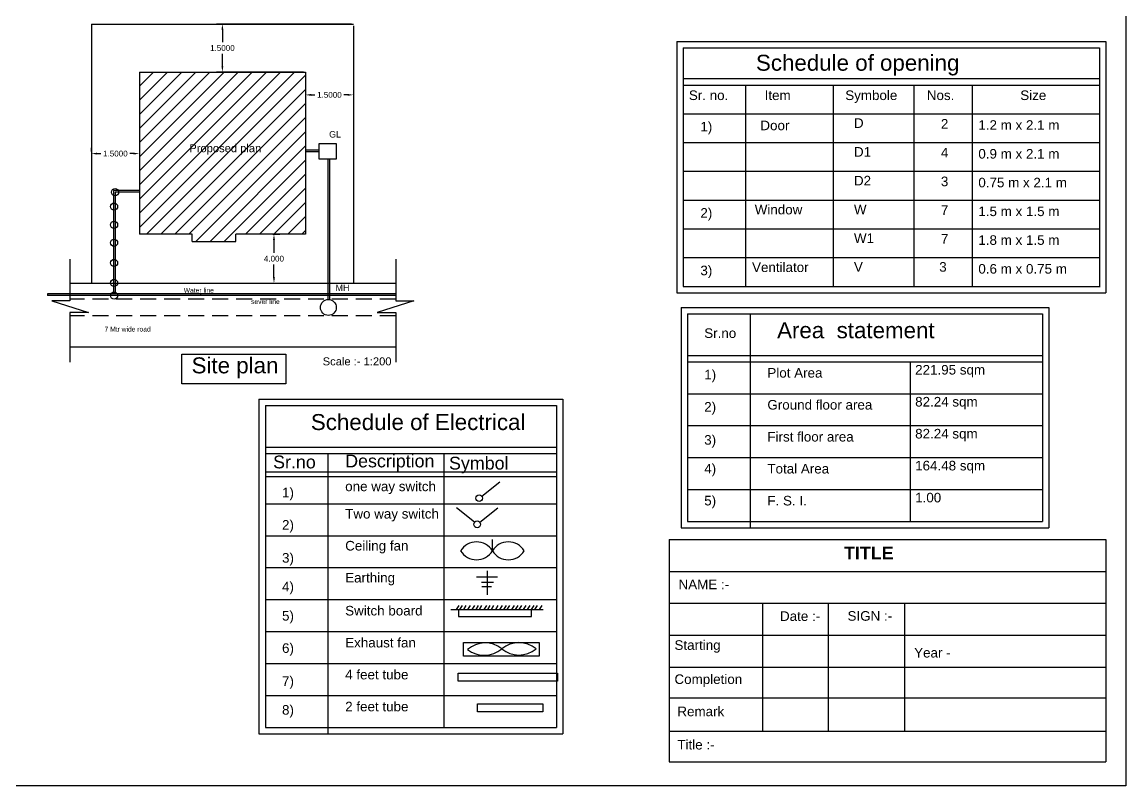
# Model space of a CAD drawing. Header units: inches. Extents: x 13 to 70.9, y 5.3 to 44.5.
# Drawn here: x 36.31 to 70.86, y 5.3 to 29.2 of the extents above; entities that cross this region are included whole.
import ezdxf

# ---------------------------------------------------------------- set-up
doc = ezdxf.new("R2010")
doc.units = ezdxf.units.IN
doc.header["$MEASUREMENT"] = 0
doc.linetypes.add('DASHED', pattern=[0.75, 0.5, -0.25])
doc.styles.get("Standard").update_dxf_attribs({"font": 'arial.ttf'})
doc.dimstyles.get("Standard").update_dxf_attribs({"dimtxt": 0.18, "dimasz": 0.18, "dimexe": 0.18, "dimexo": 0.0625, "dimgap": 0.09, "dimtad": 0, "dimtih": 1, "dimtoh": 1, "dimdec": 4, "dimzin": 0, "dimdsep": 46, "dimtxsty": 'Standard', "dimcen": 0.09, "dimadec": 0, "dimazin": 0, "dimtfac": 1, "dimtdec": 4, "dimtofl": 0, "dimtmove": 0, "dimatfit": 3, "dimfxl": 1, "dimtolj": 1, "dimtzin": 0, "dimarcsym": 0})

# ---------------------------------------------------------------- blocks, each defined once
blk = doc.blocks.new('*D2')
at = {"color": 0, "lineweight": -2, "transparency": 16777216}
for p, q in [((46.676, 29.074), (46.676, 26.741)), ((45.176, 27.574), (45.176, 26.741)), ((45.356, 26.921), (45.471, 26.921)), ((46.496, 26.921), (46.381, 26.921))]:
    blk.add_line(p, q, dxfattribs=at)
at = {"color": 0, "transparency": 16777216}
for points in [[(45.356, 26.951), (45.356, 26.891), (45.176, 26.921)], [(46.496, 26.951), (46.496, 26.891), (46.676, 26.921)]]:
    blk.add_solid(points, dxfattribs=at)
at = {"layer": 'Defpoints', "color": 0, "transparency": 16777216}
for p in [(46.676, 29.137), (45.176, 27.637), (46.676, 26.921)]:
    blk.add_point(p, dxfattribs=at)
at = {"color": 0, "transparency": 16777216, "insert": (45.926, 26.921), "char_height": 0.18, "attachment_point": 5}
blk.add_mtext('\\A1;1.5000', dxfattribs=at)
blk = doc.blocks.new('*D3')
at = {"color": 0, "lineweight": -2, "transparency": 16777216}
for p, q in [((46.613, 29.137), (42.396, 29.137)), ((42.576, 28.957), (42.576, 28.569)), ((42.576, 27.817), (42.576, 28.205)), ((45.113, 27.637), (42.396, 27.637))]:
    blk.add_line(p, q, dxfattribs=at)
at = {"color": 0, "transparency": 16777216}
for points in [[(42.546, 28.957), (42.606, 28.957), (42.576, 29.137)], [(42.546, 27.817), (42.606, 27.817), (42.576, 27.637)]]:
    blk.add_solid(points, dxfattribs=at)
at = {"layer": 'Defpoints', "color": 0, "transparency": 16777216}
for p in [(42.576, 29.137), (46.676, 29.137), (45.176, 27.637)]:
    blk.add_point(p, dxfattribs=at)
at = {"color": 0, "transparency": 16777216, "insert": (42.576, 28.387), "char_height": 0.18, "attachment_point": 5}
blk.add_mtext('\\A1;1.5000', dxfattribs=at)
blk = doc.blocks.new('*D4')
at = {"color": 0, "lineweight": -2, "transparency": 16777216}
for p, q in [((44.151, 22.562), (44.37, 22.562)), ((44.19, 22.382), (44.19, 21.977)), ((44.19, 21.208), (44.19, 21.613)), ((42.965, 21.028), (44.37, 21.028))]:
    blk.add_line(p, q, dxfattribs=at)
at = {"color": 0, "transparency": 16777216}
for points in [[(44.16, 22.382), (44.22, 22.382), (44.19, 22.562)], [(44.16, 21.208), (44.22, 21.208), (44.19, 21.028)]]:
    blk.add_solid(points, dxfattribs=at)
at = {"layer": 'Defpoints', "color": 0, "transparency": 16777216}
for p in [(44.088, 22.562), (42.902, 21.028), (44.19, 21.028)]:
    blk.add_point(p, dxfattribs=at)
at = {"color": 0, "transparency": 16777216, "insert": (44.19, 21.795), "char_height": 0.18, "attachment_point": 5}
blk.add_mtext('\\A1;4.000', dxfattribs=at)
blk = doc.blocks.new('*D5')
at = {"color": 0, "lineweight": -2, "transparency": 16777216}
for p, q in [((38.476, 25.145), (38.476, 25.263)), ((38.656, 25.083), (38.771, 25.083)), ((39.796, 25.083), (39.681, 25.083)), ((39.976, 25.037), (39.976, 24.903))]:
    blk.add_line(p, q, dxfattribs=at)
at = {"color": 0, "transparency": 16777216}
for points in [[(38.656, 25.113), (38.656, 25.053), (38.476, 25.083)], [(39.796, 25.113), (39.796, 25.053), (39.976, 25.083)]]:
    blk.add_solid(points, dxfattribs=at)
at = {"layer": 'Defpoints', "color": 0, "transparency": 16777216}
for p in [(38.476, 25.083), (38.476, 25.083), (39.976, 25.099)]:
    blk.add_point(p, dxfattribs=at)
at = {"color": 0, "transparency": 16777216, "insert": (39.226, 25.083), "char_height": 0.18, "attachment_point": 5}
blk.add_mtext('\\A1;1.5000', dxfattribs=at)

msp = doc.modelspace()

# ---------------------------------------------------------------- hatches: boundary and pattern name
h = msp.add_hatch()
h.set_pattern_fill('ANSI31', color=256, scale=2.5)
h.set_pattern_definition([(45, (25.64886, 23.03296), (-0.220971, 0.220971), [])])
h.paths.add_polyline_path([(45.17599, 27.63693), (39.97599, 27.63693), (39.97599, 22.56193), (41.62599, 22.56193), (41.62599, 22.33693), (43.00099, 22.33693), (43.00099, 22.56193), (45.17599, 22.56193)])
h.paths.add_polyline_path([(41.45142, 24.99093), (43.8288, 24.99093), (43.8288, 25.50611), (41.45142, 25.50611)], flags=24)
h = msp.add_hatch(color=256)
h.dxf.hatch_style = 1
h.paths.add_polyline_path([(48.0057, 20.64019), (48.0057, 20.69019), (45.92425, 20.69019), (45.92425, 20.64019)])
h.paths.add_polyline_path([(45.92425, 20.69019), (45.87425, 20.69019), (45.87425, 20.64019), (45.92425, 20.64019)])
h.paths.add_polyline_path([(46.04717, 20.67482), (46.58169, 20.67482), (46.58169, 21.08696), (46.04717, 21.08696)], flags=9)
h = msp.add_hatch(color=256)
h.dxf.hatch_style = 1
h.paths.add_polyline_path([(37.79922, 20.69019), (37.09877, 20.69019), (37.09877, 20.64019), (37.79922, 20.64019)])
h = msp.add_hatch(color=256)
h.dxf.hatch_style = 1
h.paths.add_polyline_path([(37.79922, 20.69019), (37.79922, 20.64019), (39.0757, 20.64019, -0.11741689), (39.0876, 20.69019)])
h = msp.add_hatch(color=256)
h.dxf.hatch_style = 1
h.paths.add_polyline_path([(39.28568, 20.69019, -0.11741689), (39.29759, 20.64019), (41.89528, 20.64019), (41.89528, 20.69019)])
h.paths.add_polyline_path([(39.29759, 20.64019, 0.11741689), (39.28568, 20.69019), (39.0876, 20.69019, 0.11741689), (39.0757, 20.64019)])
h = msp.add_hatch(color=256)
h.dxf.hatch_style = 1
h.paths.add_polyline_path([(45.87425, 20.69019), (41.89528, 20.69019), (41.89528, 20.64019), (45.87425, 20.64019)])

# ---------------------------------------------------------------- linework, layer by layer
for p, q in [((38.47599, 29.13693), (38.47599, 21.02835)), ((38.47599, 29.13693), (46.67599, 29.13693)), ((46.67599, 29.08693), (46.67599, 21.02835)), ((56.79674, 28.59483), (70.23487, 28.59483)), ((56.79674, 28.59483), (56.79674, 20.72924)), ((56.99674, 28.39483), (70.03487, 28.39483)), ((56.99674, 28.39483), (56.99674, 20.92924)), ((70.03487, 28.39483), (70.03487, 20.92924)), ((70.23487, 28.59483), (70.23487, 20.72924)), ((39.97599, 27.63693), (39.97599, 22.56193)), ((39.97599, 27.63693), (45.17599, 27.63693)), ((45.17599, 27.63693), (45.17599, 22.56193)), ((57.01573, 27.42924), (70.05386, 27.42924)), ((57.01573, 27.22924), (70.05386, 27.22924)), ((58.95578, 27.22924), (58.95578, 20.92924)), ((61.69289, 27.20711), (61.69289, 20.90711)), ((64.22417, 27.22924), (64.22417, 20.92924)), ((66.0503, 27.22924), (66.0503, 20.92924)), ((56.99674, 26.32924), (70.05386, 26.32924)), ((56.99674, 25.42924), (70.05386, 25.42924)), ((45.17599, 25.19887), (45.60479, 25.19887)), ((45.17599, 25.14887), (45.60479, 25.14887)), ((45.87425, 24.9115), (45.87425, 20.52835)), ((45.92425, 24.9115), (45.92425, 20.52835)), ((56.99674, 24.52924), (70.05386, 24.52924)), ((39.97599, 23.9267), (39.16728, 23.9267)), ((39.16728, 23.9267), (39.16728, 20.75114)), ((39.97599, 23.8767), (39.21728, 23.8767)), ((39.21728, 23.8767), (39.21728, 20.75114)), ((56.99674, 23.62924), (70.05386, 23.62924)), ((41.62599, 22.56193), (39.97599, 22.56193)), ((41.62599, 22.33693), (41.62599, 22.56193)), ((45.17599, 22.56193), (43.00099, 22.56193)), ((43.00099, 22.33693), (43.00099, 22.56193)), ((56.99674, 22.72924), (70.05386, 22.72924)), ((41.62599, 22.33693), (43.00099, 22.33693)), ((37.79922, 21.77984), (37.79922, 20.47782)), ((48.0057, 21.77984), (48.0057, 20.47782)), ((56.99674, 21.82924), (70.05386, 21.82924)), ((37.79922, 21.02835), (48.0057, 21.02835)), ((56.99674, 20.92924), (70.05386, 20.92924)), ((48.0057, 20.69019), (37.09877, 20.69019)), ((37.09877, 20.69019), (37.09877, 20.64019)), ((48.0057, 20.64019), (37.09877, 20.64019)), ((37.79922, 20.47782), (37.24037, 20.47782)), ((37.24037, 20.47782), (38.38739, 20.10894)), ((39.18664, 20.52925), (39.18664, 20.52835)), ((41.89528, 20.69019), (41.89528, 20.64019)), ((48.56455, 20.47782), (47.41752, 20.10894)), ((48.0057, 20.47782), (48.56455, 20.47782)), ((56.79674, 20.72924), (70.23487, 20.72924)), ((38.38739, 20.10894), (37.79922, 20.10894)), ((37.79922, 20.10894), (37.79922, 18.55875)), ((47.41752, 20.10894), (48.0057, 20.10894)), ((48.0057, 20.10894), (48.0057, 18.55875)), ((56.93639, 20.26989), (68.44652, 20.26989)), ((56.93639, 20.26989), (56.93639, 13.36989)), ((57.13639, 20.06989), (68.24652, 20.06989)), ((57.13639, 20.06989), (57.13639, 13.56989)), ((59.09543, 20.06989), (59.09543, 13.36989)), ((68.24652, 20.06989), (68.24652, 13.56989)), ((68.44652, 20.26989), (68.44652, 13.36989)), ((68.44652, 20.06989), (68.46551, 20.06989)), ((48.0057, 19.02835), (37.79922, 19.02835)), ((57.13639, 18.76989), (68.24652, 18.76989)), ((57.13639, 18.56989), (68.24652, 18.56989)), ((64.10337, 18.56989), (64.10337, 13.56989)), ((43.72022, 17.39784), (53.2337, 17.39784)), ((43.72022, 17.39784), (43.72022, 6.92705)), ((53.2337, 17.39784), (53.2337, 6.92705)), ((57.13639, 17.56989), (68.24652, 17.56989)), ((43.92022, 17.19784), (53.0337, 17.19784)), ((43.92022, 17.19784), (43.92022, 7.12705)), ((53.0337, 17.19784), (53.0337, 7.12705)), ((53.2337, 17.19784), (53.25269, 17.19784)), ((57.13639, 16.56989), (68.24652, 16.56989)), ((43.92022, 15.89784), (53.0337, 15.89784)), ((43.92022, 15.69784), (53.0337, 15.69784)), ((45.87926, 15.69784), (45.87926, 6.92705)), ((49.51246, 15.69784), (49.51246, 7.12705)), ((57.13639, 15.56989), (68.24652, 15.56989)), ((43.92022, 15.12705), (53.0337, 15.12705)), ((43.92022, 14.98395), (53.0337, 14.98395)), ((50.6957, 14.3658), (51.26046, 14.81438)), ((57.13639, 14.56989), (68.24652, 14.56989)), ((43.92022, 14.12705), (53.0337, 14.12705)), ((50.4703, 13.54792), (49.90554, 13.9965)), ((50.63486, 13.54792), (51.19963, 13.9965)), ((57.13639, 13.56989), (68.24652, 13.56989)), ((56.93639, 13.36989), (68.44652, 13.36989)), ((43.92022, 13.12705), (53.0337, 13.12705)), ((51.02853, 12.65263), (51.02853, 13.00294)), ((56.56114, 13.01061), (70.23487, 13.01061)), ((56.56114, 13.01061), (56.56114, 6.05046)), ((70.23487, 13.01061), (70.23487, 6.05046)), ((43.92022, 12.12705), (53.0337, 12.12705)), ((56.56114, 12.01061), (70.23487, 12.01061)), ((43.92022, 11.12705), (53.0337, 11.12705)), ((49.7299, 10.82105), (52.61991, 10.82105)), ((49.9031, 10.82105), (49.98352, 10.93728)), ((49.96214, 10.82105), (49.96214, 10.60188)), ((50.01353, 10.82105), (50.09396, 10.93728)), ((50.12863, 10.82105), (50.20906, 10.93728)), ((50.26395, 10.82105), (50.34438, 10.93728)), ((50.39305, 10.82105), (50.47348, 10.93728)), ((50.51638, 10.82105), (50.59681, 10.93728)), ((50.62014, 10.82105), (50.70056, 10.93728)), ((50.77101, 10.82105), (50.85144, 10.93728)), ((50.77101, 10.82105), (50.85144, 10.93728)), ((50.88145, 10.82105), (50.96187, 10.93728)), ((50.99655, 10.82105), (51.07697, 10.93728)), ((51.13187, 10.82105), (51.21229, 10.93728)), ((51.26096, 10.82105), (51.34139, 10.93728)), ((51.3843, 10.82105), (51.46472, 10.93728)), ((51.48805, 10.82105), (51.56848, 10.93728)), ((51.63893, 10.82105), (51.71935, 10.93728)), ((51.63893, 10.82105), (51.71935, 10.93728)), ((51.74936, 10.82105), (51.82979, 10.93728)), ((51.86446, 10.82105), (51.94489, 10.93728)), ((51.99978, 10.82105), (52.08021, 10.93728)), ((52.12888, 10.82105), (52.20931, 10.93728)), ((52.25221, 10.82105), (52.33264, 10.93728)), ((52.25221, 10.60188), (52.25221, 10.82105)), ((52.35597, 10.82105), (52.43639, 10.93728)), ((52.50684, 10.82105), (52.58727, 10.93728)), ((56.56114, 11.01061), (70.23487, 11.01061)), ((59.49121, 7.01061), (59.49121, 11.01061)), ((61.55301, 7.01061), (61.55301, 11.01061)), ((63.92427, 11.00847), (63.92427, 7.01061)), ((49.96214, 10.60188), (52.25221, 10.60188)), ((43.92022, 10.12705), (53.0337, 10.12705)), ((56.56114, 10.01061), (70.23487, 10.01061)), ((43.92022, 9.12705), (53.0337, 9.12705)), ((56.56114, 9.01061), (70.23487, 9.01061)), ((49.95665, 8.82456), (53.06067, 8.82456)), ((49.95665, 8.57152), (49.95665, 8.82456)), ((53.06067, 8.82456), (53.06067, 8.57152)), ((53.06067, 8.57152), (49.95665, 8.57152)), ((43.92022, 8.12705), (53.0337, 8.12705)), ((56.56114, 8.05046), (70.23487, 8.05046)), ((50.55761, 7.86599), (52.60701, 7.86599)), ((50.55761, 7.61295), (50.55761, 7.86599)), ((52.60701, 7.61295), (50.55761, 7.61295)), ((52.60701, 7.86599), (52.60701, 7.61295)), ((43.72022, 6.92705), (53.2337, 6.92705)), ((43.92022, 7.12705), (53.0337, 7.12705)), ((56.56114, 7.01061), (70.23487, 7.01061)), ((56.56114, 6.05046), (70.23487, 6.05046))]:
    msp.add_line(p, q)
at = {"linetype": 'DASHED'}
for p, q in [((48.0057, 20.52835), (37.79922, 20.52835)), ((48.0057, 20.00942), (37.79922, 20.00942))]:
    msp.add_line(p, q, dxfattribs=at)
at = {"color": 0}
for p, q in [((50.52832, 11.83659), (51.18424, 11.83659)), ((50.86117, 12.02246), (50.86117, 11.27898)), ((50.68496, 11.67029), (51.06676, 11.67029)), ((50.69474, 11.53333), (50.99823, 11.53333))]:
    msp.add_line(p, q, dxfattribs=at)
at = {"color": 6}
msp.add_line((59.49121, 7.74883), (59.49121, 7.87674), dxfattribs=at)
at = {"color": 0}
msp.add_lwpolyline([(13.0254, 44.51926), (70.85895, 44.51926), (70.85895, 5.29636), (13.0254, 5.29636)], close=True, dxfattribs=at)
for points in [[(45.60479, 25.40212), (46.13317, 25.40212), (46.13317, 24.9115), (45.60479, 24.9115)], [(41.30447, 18.80446), (44.5644, 18.80446), (44.5644, 17.88067), (41.30447, 17.88067)], [(50.12518, 9.78559), (52.49438, 9.78559), (52.49438, 9.35726), (50.12518, 9.35726)]]:
    msp.add_lwpolyline(points, close=True)
for centre, radius in [((39.21728, 23.8767), 0.11094), ((39.18664, 23.42527), 0.11094), ((39.18664, 22.85436), 0.11094), ((39.18664, 22.29159), 0.11094), ((39.18664, 21.66253), 0.11094), ((39.18664, 21.03851), 0.11094), ((39.18664, 20.64019), 0.11094), ((45.89264, 20.26954), 0.24943), ((50.61341, 14.30044), 0.10508), ((50.55258, 13.48257), 0.10508)]:
    msp.add_circle(centre, radius)
for centre, radius, start, end in [((50.53106, 12.34934), 0.58263, 31.369096, 148.630904), ((51.526, 12.34934), 0.58263, 31.369096, 148.630904), ((50.53106, 12.95592), 0.58263, 211.369096, 328.630904), ((51.526, 12.95592), 0.58263, 211.369096, 328.630904), ((50.8009, 8.92846), 0.84166, 51.821955, 131.067502), ((51.85307, 8.93783), 0.84166, 49.952606, 129.198153), ((50.76821, 10.22464), 0.84166, 231.821955, 311.067502), ((51.86268, 10.23439), 0.84166, 229.952606, 309.198153)]:
    msp.add_arc(centre, radius, start, end)

# ---------------------------------------------------------------- texts
at = {"attachment_point": 1}
for s, width, heights, insert, char_height in [('Schedule of opening', 7.1086464, [0], (59.27843, 28.17686), 0.5), ('Sr. no.', 1.9571192, [0], (57.17825, 27.05952), 0.3), ('Item', 1.9571192, [0], (59.54945, 27.05952), 0.3), ('Symbole', 1.9571192, [0], (62.07299, 27.05952), 0.3), ('Nos.', 1.9571192, [0], (64.62732, 27.05952), 0.3), ('Size', 2.3534375, [0], (67.55121, 27.05952), 0.3), ('1)', 1.1815845, [0], (57.53848, 26.07749), 0.3), ('Door', 1.9571192, [0], (59.41661, 26.11528), 0.3), ('D', 1.4950343, [0], (62.34549, 26.18748), 0.3), ('2', 1.1884137, [0], (65.06704, 26.16412), 0.3), ('1.2 m x 2.1 m', 5.1022244, [0], (66.23967, 26.12781), 0.3), ('GL', 0.4416059, [0], (45.91716, 25.78698), 0.2), ('Proposed plan', 7.790348, [0], (41.54086, 25.37744), 0.25), ('D1', 1.4950343, [0], (62.34549, 25.28748), 0.3), ('4', 1.1884137, [0], (65.06704, 25.26412), 0.3), ('0.9 m x 2.1 m', 5.1022244, [0], (66.23967, 25.22781), 0.3), ('D2', 1.4950343, [0], (62.34549, 24.38748), 0.3), ('3', 1.1884137, [0], (65.06704, 24.36412), 0.3), ('0.75 m x 2.1 m', 5.1022244, [0], (66.23967, 24.32781), 0.3), ('Window', 1.9571192, [0], (59.23948, 23.48165), 0.3), ('2)', 1.1815845, [0], (57.53848, 23.37749), 0.3), ('W', 1.4950343, [0], (62.34549, 23.48748), 0.3), ('7', 1.1884137, [0], (65.06704, 23.46412), 0.3), ('1.5 m x 1.5 m', 5.1022244, [0], (66.23967, 23.42781), 0.3), ('W1', 1.4950343, [0], (62.34549, 22.58748), 0.3), ('7', 1.1884137, [0], (65.06704, 22.56412), 0.3), ('1.8 m x 1.5 m', 5.1022244, [0], (66.23967, 22.52781), 0.3), ('3)', 1.1815845, [0], (57.53848, 21.57749), 0.3), ('Ventilator', 2.4328646, [0], (59.15582, 21.67763), 0.3), ('V', 1.4950343, [0], (62.34549, 21.68748), 0.3), (' 3', 1.4950343, [0], (64.89891, 21.68748), 0.3), ('0.6 m x 0.75 m', 5.1022244, [0], (66.23967, 21.62781), 0.3), ('Water line', 5.946531, [0], (41.36651, 20.88158), 0.15), ('MH', 0.6518093, [0], (46.11791, 20.98402), 0.2), ('sever line', 2.6012825, [0], (43.47526, 20.52835), 0.15), ('Area  statement', 7.8255156, [0], (59.93994, 19.80512), 0.5), ('7 Mtr wide road', 5.946531, [0], (38.88741, 19.66591), 0.15), ('Sr.no', 1.1815845, [0], (57.65915, 19.61527), 0.3), ('Site plan', 14.5602998, [0], (41.61204, 18.70698), 0.5), ('Scale :- 1:200', 14.5602998, [0], (45.71537, 18.70698), 0.25), ('1)', 1.1815845, [0], (57.65915, 18.31815), 0.3), ('Plot Area', 3.7893643, [0], (59.63602, 18.37321), 0.3), ('221.95 sqm', 4.0116697, [0], (64.26123, 18.46915), 0.3), ('2)', 1.1815845, [0], (57.65915, 17.30725), 0.3), ('Ground floor area', 4.5049187, [0], (59.63602, 17.37321), 0.3), ('82.24 sqm', 4.0116697, [0], (64.26123, 17.46915), 0.3), ('Schedule of Electrical', 7.8255156, [0], (45.34556, 16.93307), 0.5), ('3)', 1.1815845, [0], (57.65915, 16.27416), 0.3), ('First floor area', 4.5049187, [0], (59.63602, 16.37321), 0.3), ('82.24 sqm', 4.0116697, [0], (64.26123, 16.46915), 0.3), ('Sr.no', 1.1815845, [0], (44.16293, 15.63332), 0.4), ('Description', 3.7893643, [0], (46.41985, 15.6647), 0.4), ('Symbol', 4.0116697, [0], (49.67032, 15.5971), 0.4), ('4)', 1.1815845, [0], (57.65915, 15.37416), 0.3), ('Total Area', 3.7893643, [0], (59.63602, 15.37321), 0.3), ('164.48 sqm', 4.0116697, [0], (64.26123, 15.46915), 0.3), ('1)', 1.1815845, [0], (44.44298, 14.6269), 0.3), ('one way switch', 3.7893643, [0], (46.41985, 14.81998), 0.3), ('5)', 1.1815845, [0], (57.65915, 14.37416), 0.3), ('F. S. I.', 3.7893643, [0], (59.63602, 14.37321), 0.3), ('1.00', 4.0116697, [0], (64.26123, 14.46915), 0.3), ('Two way switch', 3.7893643, [0], (46.41985, 13.96308), 0.3), ('2)', 1.1815845, [0], (44.44298, 13.61599), 0.3), ('Ceiling fan', 3.7893643, [0], (46.41985, 12.96308), 0.3), ('{\\fArial|b1|i0|c0|p34;TITLE}', 2.1709044, [0], (62.034, 12.78621), 0.4), ('3)', 1.1815845, [0], (44.44298, 12.58291), 0.3), ('Earthing', 3.7893643, [0], (46.41985, 11.96308), 0.3), ('NAME :-  ', 15.2635087, [0], (56.85523, 11.75158), 0.3), ('4)', 1.1815845, [0], (44.44298, 11.68291), 0.3), ('5)', 1.1815845, [0], (44.44298, 10.77), 0.3), ('Switch board', 4.5049187, [0], (46.41985, 10.93037), 0.3), ('Date :-', 3.4887943, [0], (60.03135, 10.75951), 0.3), ('SIGN :-', 3.4817435, [0.46403], (62.14462, 10.76547), 0.3), ('6)', 1.1815845, [0], (44.44298, 9.7591), 0.3), ('Exhaust fan', 4.5049187, [0], (46.41985, 9.93037), 0.3), ('Starting', 2.5914608, [0], (56.72779, 9.85455), 0.3), ('Year - ', 3.5752014, [0], (64.23, 9.61491), 0.3), ('7)', 1.1815845, [0], (44.44298, 8.72601), 0.3), ('4 feet tube', 3.7893643, [0], (46.41985, 8.93037), 0.3), ('Completion', 2.5914608, [0], (56.72779, 8.78618), 0.3), ('8)', 1.1815845, [0], (44.44298, 7.82601), 0.3), ('2 feet tube', 3.7893643, [0], (46.41985, 7.93037), 0.3), ('Remark', 7.50391, [0], (56.81828, 7.77674), 0.3), ('Title :- ', 7.50391, [0], (56.81828, 6.73689), 0.3)]:
    msp.add_mtext_dynamic_manual_height_columns(s, width=width, gutter_width=1, heights=heights, dxfattribs=dict(at, insert=insert, char_height=char_height))

# ---------------------------------------------------------------- dimensions: what is measured, and where the dimension line sits
dim = msp.add_linear_dim(base=(42.57599, 29.13693), p1=(45.17599, 27.63693), p2=(46.67599, 29.13693), angle=90, dimstyle='Standard')
dim.commit()
dim.dimension.update_dxf_attribs({"geometry": '*D3', "text_midpoint": (42.57599, 28.38693)})
for base, p1, p2, picture, middle in [((46.67599, 26.92079), (45.17599, 27.63693), (46.67599, 29.13693), '*D2', (45.92599, 26.92079)), ((38.47599, 25.08264), (39.97599, 25.09943), (38.47599, 25.08264), '*D5', (39.22599, 25.08264))]:
    dim = msp.add_linear_dim(base=base, p1=p1, p2=p2, dimstyle='Standard')
    dim.commit()
    dim.dimension.update_dxf_attribs({"geometry": picture, "text_midpoint": middle})
dim = msp.add_linear_dim(base=(44.19032, 21.02835), p1=(44.08849, 22.56193), p2=(42.90246, 21.02835), angle=90, text='4.000', dimstyle='Standard')
dim.commit()
dim.dimension.update_dxf_attribs({"geometry": '*D4', "text_midpoint": (44.19032, 21.79514)})

doc.saveas('drawing.dxf')
